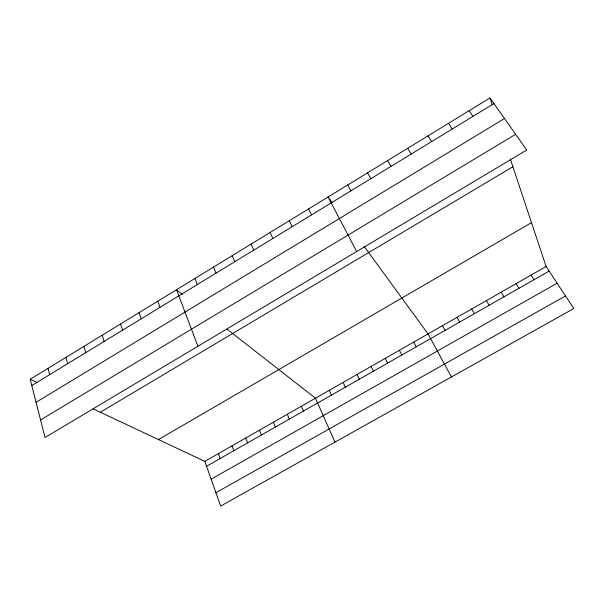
<?xml version="1.0" encoding="UTF-8"?>
<svg xmlns="http://www.w3.org/2000/svg" width="604" height="604" viewBox="0 0 604 604"><rect width="100%" height="100%" fill="white"/><g stroke="black" fill="none" stroke-linecap="round" stroke-linejoin="round"><path stroke-width="0.91" d="M30.2 379.259L489.98 97.946L526.748 150.034L45.013 437.507L30.2 379.259L37.418 382.649M31.808 385.563L493.951 103.571M36.066 402.309L504.499 118.512M40.551 419.961L515.642 134.299M100.332 412.238L512.894 166.749M158.467 439.569L531.505 222.649M92.978 408.772L204.832 461.373L546.114 266.515L510.312 159.003M206.56 466.258L549.134 271.098M211.136 479.168L557.13 283.223M215.922 492.698L565.51 295.945M182.423 294.314L176.542 289.724L197.908 346.266M226.976 329.104L315.477 398.202L334.978 442.105M332.359 202.846L328.093 197.002L356.677 251.528M364.22 246.485L428.055 333.921L451.46 376.949M469.142 110.698L473 116.353M546.114 266.515L573.8 308.516L220.656 506.054L204.832 461.373M448.485 123.337L452.222 129.037M531.044 275.122L534.004 279.72M427.994 135.877L431.618 141.6M516.065 283.676L518.964 288.289M501.169 292.177L504.015 296.806M407.677 148.305L411.196 154.065M486.371 300.626L489.157 305.269M387.534 160.634L390.939 166.425M471.664 309.029L474.389 313.68M457.039 317.372L459.704 322.045M367.557 172.857L370.848 178.686M442.498 325.677L445.11 330.358M347.738 184.975L350.932 190.841M413.687 342.128L416.186 346.839M399.41 350.275L401.856 355.001M385.216 358.383L387.609 363.117M308.599 208.924L311.589 214.843M371.105 366.439L373.438 371.188M289.271 220.747L292.162 226.704M357.07 374.45L359.357 379.214M343.125 382.415L345.36 387.187M270.101 232.48L272.887 238.459M329.263 390.327L331.445 395.114M251.083 244.114L253.771 250.124M301.358 406.258L303.434 411.067M232.223 255.651L234.813 261.691M287.323 414.276L289.346 419.093M213.514 267.104L216.013 273.167M273.37 422.241L275.349 427.073M259.501 430.161L261.426 435.001M194.956 278.459L197.357 284.552M245.707 438.028L247.587 442.883M232.004 445.858L233.831 450.72M218.376 453.634L220.158 458.511M157.72 301.237L159.939 307.376M139.056 312.653L141.185 318.821M489.98 97.946L492.237 104.726M120.551 323.978L122.582 330.177M102.189 335.212L104.13 341.434M83.971 346.356L85.828 352.6M65.904 357.409L67.678 363.676M47.98 368.38L49.671 374.669"/></g></svg>
